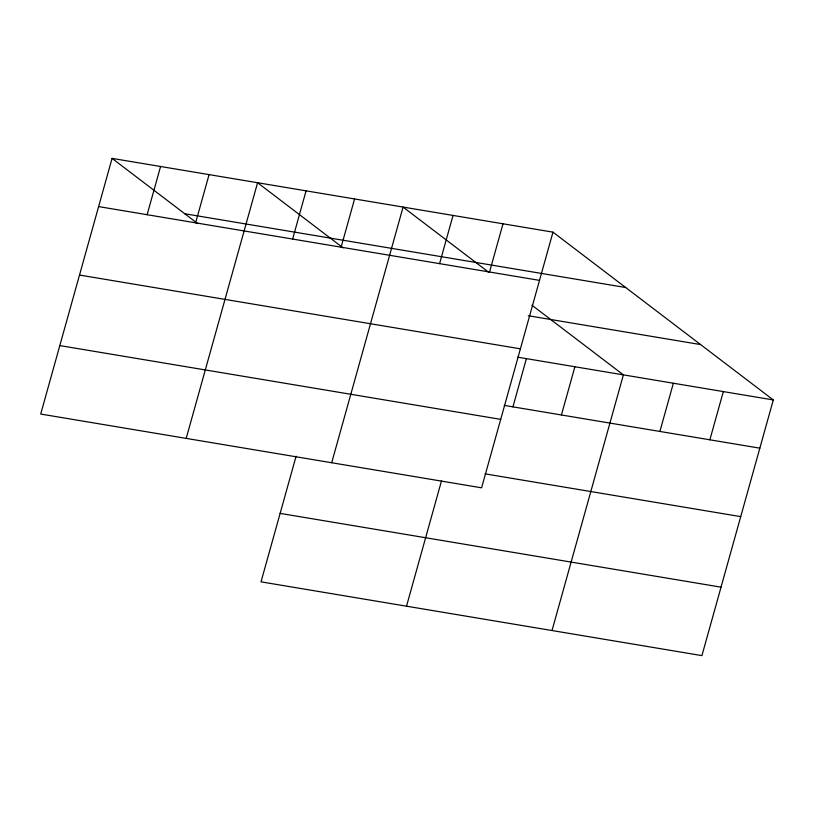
<?xml version="1.0" encoding="UTF-8"?>
<svg xmlns="http://www.w3.org/2000/svg" width="814" height="814" viewBox="0 0 814 814"><rect width="100%" height="100%" fill="white"/><g stroke="black" fill="none" stroke-linecap="round" stroke-linejoin="round"><path stroke-width="1.22" d="M112.078 158.384L40.7 414.051L481.593 487.82L552.981 232.153L112.078 158.384L197.599 223.514M147.12 214.713L160.582 166.494M195.614 222.822L209.076 174.613M186.192 438.39L257.58 182.733L343.101 247.863M292.613 239.062L306.074 190.842M341.117 247.171L354.578 198.962M296.093 456.227L261.019 581.847L701.922 655.616L773.3 399.949L552.981 232.153M331.695 462.739L403.072 207.071L488.593 272.202M439.58 263.644L453.042 215.435M489.55 272.008L503.011 223.799M406.512 606.186L441.585 480.575M512.932 406.858L526.393 358.638M561.436 414.967L574.898 366.758M552.014 630.535L623.392 374.867L531.959 305.23M659.9 431.451L673.361 383.231M709.869 439.804L723.331 391.595M184.788 213.756L625.681 287.525M98.616 206.593L539.519 280.372M528.306 315.751L700.589 344.576M79.507 275.051L520.4 348.83M517.694 357.183L773.3 399.949M504.232 405.403L759.838 448.168M59.819 345.584L500.712 419.363M485.113 473.86L740.72 516.625M280.138 513.39L721.031 587.159"/></g></svg>
